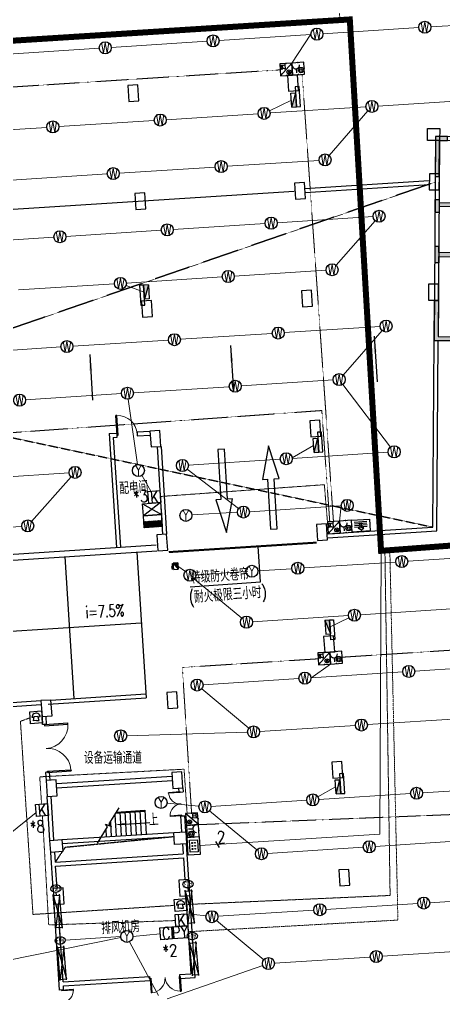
# Model space of a CAD drawing. Extents: x -781653 to 929899, y -292639 to -18670.
# Drawn here: x -94473 to -73288, y -197944 to -149260 of the extents above; entities that cross this region are included whole.
import ezdxf
from ezdxf.enums import TextEntityAlignment as Align

# ---------------------------------------------------------------- set-up
doc = ezdxf.new("R2010")
doc.units = 0
doc.header["$LTSCALE"] = 10
doc.header["$MEASUREMENT"] = 0
for name, pattern in [('ACAD_ISO11W100', [33.5, 12, -3, 12, -3, 0.5, -3]), ('BORDER', [1.75, 0.5, -0.25, 0.5, -0.25, 0, -0.25]), ('DASH', [0.35, 0.25, -0.1]), ('DASHDOT', [1, 0.5, -0.25, 0, -0.25]), ('DASHED', [0.75, 0.5, -0.25]), ('DIVIDE2', [0.625, 0.25, -0.125, 0, -0.125, 0, -0.125])]:
    doc.linetypes.add(name, pattern=pattern)
doc.layers.get('0').update_dxf_attribs({"linetype": 'CONTINUOUS'})
for name, color, linetype in [('A-STAIRS', 9, 'CONTINUOUS'), ('AC-DUCT', 4, 'CONTINUOUS'), ('COLU', 1, 'CONTINUOUS'), ('DIM_ELEV', 3, 'CONTINUOUS'), ('DIM_SYMB', 3, 'CONTINUOUS'), ('HT-TEXT', 7, 'CONTINUOUS'), ('JPS-X', 1, 'BORDER'), ('JPS-XHS', 7, 'CONTINUOUS'), ('K-防火阀', 7, 'CONTINUOUS'), ('RD-equip', 3, 'CONTINUOUS'), ('RD-text', 4, 'CONTINUOUS'), ('solid', 252, 'CONTINUOUS'), ('STAIR', 9, 'CONTINUOUS'), ('TEXT', 7, 'CONTINUOUS'), ('wall', 8, 'CONTINUOUS'), ('wall-jg', 7, 'CONTINUOUS'), ('WINDOW', 4, 'CONTINUOUS'), ('消防加墙', 2, 'CONTINUOUS'), ('索引', 24, 'CONTINUOUS'), ('结构墙', 7, 'CONTINUOUS'), ('行车方向', 4, 'CONTINUOUS'), ('行车线', 207, 'CONTINUOUS')]:
    doc.layers.add(name, color=color, linetype=linetype)
doc.layers.add('RD-line', color=2, linetype='CONTINUOUS', lineweight=0)
doc.styles.add('FS1', font='txt4', dxfattribs={"width": 0.8, "bigfont": 'fstxt'})
doc.styles.add('FS2', font='tjromans.shx', dxfattribs={"width": 0.8, "bigfont": 'tjhztxt.shx'})
doc.styles.add('K-KHZ', font='', dxfattribs={"width": 0.8})
doc.styles.get("Standard").update_dxf_attribs({"font": 'GBENOR', "bigfont": 'GBCBIG'})
doc.styles.get('K-KHZ').set_extended_font_data('SimSun')

# ---------------------------------------------------------------- blocks, each defined once
blk = doc.blocks.new('A$C24C54C7C')
at = {"layer": 'DIM_SYMB', "linetype": 'ByBlock'}
blk.add_lwpolyline([(1681, 0), (903, 550), (766, 454), (902, 743), (765, 647), (0, 1188)], dxfattribs=at)
at = {"layer": 'STAIR', "linetype": 'ByBlock'}
for p, q in [((196, 2455), (1396, 2455)), ((196, 1049), (196, 2455)), ((246, 1014), (246, 2455)), ((196, 2205), (1396, 2205)), ((196, 1955), (1396, 1955)), ((196, 1705), (1396, 1705)), ((196, 1455), (1396, 1455)), ((196, 1205), (1396, 1205)), ((330, 955), (1396, 955)), ((683, 705), (1396, 705)), ((1037, 455), (1396, 455))]:
    blk.add_line(p, q, dxfattribs=at)
blk.add_lwpolyline([(821, 1155), (821, 2665)], dxfattribs=at)
blk.add_lwpolyline([(821, 895, 0, 100, 0), (821, 1415, 200, 200, 0)], format="xyseb", dxfattribs=at)
blk = doc.blocks.new('$DorLib2D$00000002')
for p, q in [((-0.5, 0), (-0.5, 0.4875)), ((-0.475, 0.4875), (-0.5, 0.4875)), ((-0.475, 0), (-0.475, 0.4875)), ((0.475, 0), (0.475, 0.4875)), ((0.475, 0.4875), (0.5, 0.4875)), ((0.5, 0), (0.5, 0.4875)), ((-0.5, 0), (-0.475, 0)), ((0.5, 0), (0.475, 0))]:
    blk.add_line(p, q)
at = {"lineweight": 13}
for centre, start, end in [((-0.4875, 0), 0, 88.53072), ((0.4875, 0), 91.46928, 180)]:
    blk.add_arc(centre, 0.4875, start, end, dxfattribs=at)
blk = doc.blocks.new('$DorLib2D$00000001')
for p, q in [((0.45, 0.975), (0.5, 0.975)), ((0.45, 0), (0.45, 0.975)), ((0.5, 0), (0.5, 0.975)), ((0.5, 0), (0.45, 0))]:
    blk.add_line(p, q)
at = {"lineweight": 13}
blk.add_arc((0.475, 0), 0.975, 91.4693, 180, dxfattribs=at)
blk = doc.blocks.new('A$C0A254713')
at = {"layer": 'solid'}
h = blk.add_hatch(color=256, dxfattribs=at)
h.paths.add_polyline_path([(-31725, 19426), (-31825, 19426), (-31825, 19326), (-31725, 19326)])
h.paths.add_polyline_path([(-31325, 19426), (-31725, 19426), (-31725, 19326), (-31325, 19326)])
h.paths.add_polyline_path([(-31325, 19326), (-31725, 19326), (-31725, 18926), (-31625, 18926), (-31625, 19226), (-31325, 19226)])
h.paths.add_polyline_path([(-31725, 19326), (-31825, 19326), (-31825, 18926), (-31725, 18926)])
h = blk.add_hatch(color=256, dxfattribs=at)
h.paths.add_polyline_path([(-29025, 19426), (-28925, 19426), (-28925, 19326), (-29025, 19326)])
h.paths.add_polyline_path([(-29425, 19426), (-29025, 19426), (-29025, 19326), (-29425, 19326)])
h.paths.add_polyline_path([(-29425, 19326), (-29025, 19326), (-29025, 18926), (-29125, 18926), (-29125, 19226), (-29425, 19226)])
h.paths.add_polyline_path([(-29025, 19326), (-28925, 19326), (-28925, 18926), (-29025, 18926)])
h = blk.add_hatch(color=256, dxfattribs=at)
h.paths.add_polyline_path([(-9525, 19426), (-9625, 19426), (-9625, 19326), (-9525, 19326)])
h.paths.add_polyline_path([(-9125, 19426), (-9525, 19426), (-9525, 19326), (-9125, 19326)])
h.paths.add_polyline_path([(-9125, 19326), (-9525, 19326), (-9525, 18926), (-9425, 18926), (-9425, 19226), (-9125, 19226)])
h.paths.add_polyline_path([(-9525, 19326), (-9625, 19326), (-9625, 18926), (-9525, 18926)])
h = blk.add_hatch(color=256, dxfattribs=at)
h.paths.add_polyline_path([(-6825, 19426), (-6725, 19426), (-6725, 19326), (-6825, 19326)])
h.paths.add_polyline_path([(-7225, 19426), (-6825, 19426), (-6825, 19326), (-7225, 19326)])
h.paths.add_polyline_path([(-7225, 19326), (-6825, 19326), (-6825, 18926), (-6925, 18926), (-6925, 19226), (-7225, 19226)])
h.paths.add_polyline_path([(-6825, 19326), (-6725, 19326), (-6725, 18926), (-6825, 18926)])
for points in [[(-31625, 15426), (-31625, 17126), (-31625, 17326), (-31825, 17326), (-31825, 15626), (-32325, 15626), (-32325, 15426)], [(-28925, 15626), (-28925, 17326), (-29125, 17326), (-29125, 17126), (-29125, 15426), (-28425, 15426), (-28425, 15626)], [(-9625, 15626), (-9625, 17326), (-9425, 17326), (-9425, 17126), (-9425, 15426), (-10125, 15426), (-10125, 15626)], [(-6925, 15426), (-6925, 17126), (-6925, 17326), (-6725, 17326), (-6725, 15626), (-6225, 15626), (-6225, 15426)], [(-37375, 15626), (-37375, 13526), (-38025, 13526), (-38025, 13326), (-37175, 13326), (-37175, 15426), (-36450, 15426), (-36450, 15626)], [(-24300, 15626), (-24300, 15426), (-23575, 15426), (-23575, 13326), (-22725, 13326), (-22725, 13526), (-23375, 13526), (-23375, 15626)], [(-14250, 15626), (-14250, 15426), (-14975, 15426), (-14975, 13326), (-15825, 13326), (-15825, 13526), (-15175, 13526), (-15175, 15626)], [(-1175, 15626), (-1175, 13526), (-525, 13526), (-525, 13326), (-1375, 13326), (-1375, 15426), (-2100, 15426), (-2100, 15626)], [(-41575, 13526), (-41575, 11526), (-41375, 11526), (-41375, 13326), (-40975, 13326), (-40975, 13526)], [(-19775, 13526), (-19775, 13326), (-19375, 13326), (-19375, 11526), (-19175, 11526), (-19175, 13326), (-18775, 13326), (-18775, 13526)], [(3025, 13526), (3025, 11526), (2825, 11526), (2825, 13326), (2425, 13326), (2425, 13526)], [(-31625, 12226), (-31625, 11651), (-31425, 11651), (-31425, 12426), (-31625, 12426), (-31625, 12826), (-31825, 12826), (-31825, 12426), (-34225, 12426), (-34225, 12226), (-33925, 12226), (-33925, 9876), (-31425, 9876), (-31425, 10651), (-31625, 10651), (-31625, 10076), (-33725, 10076), (-33725, 12226)], [(-27025, 12226), (-27025, 10076), (-29125, 10076), (-29125, 10651), (-29325, 10651), (-29325, 9876), (-26825, 9876), (-26825, 12226), (-26525, 12226), (-26525, 12426), (-28925, 12426), (-28925, 12826), (-29125, 12826), (-29125, 12426), (-29325, 12426), (-29325, 11651), (-29125, 11651), (-29125, 12226)], [(-9425, 12426), (-9425, 12826), (-9625, 12826), (-9625, 12426), (-12025, 12426), (-12025, 12226), (-11725, 12226), (-11725, 9876), (-9225, 9876), (-9225, 10651), (-9425, 10651), (-9425, 10076), (-11525, 10076), (-11525, 12226), (-9425, 12226), (-9425, 11651), (-9225, 11651), (-9225, 12426)], [(-6725, 12426), (-6725, 12826), (-6925, 12826), (-6925, 12426), (-7125, 12426), (-7125, 11651), (-6925, 11651), (-6925, 12226), (-4825, 12226), (-4825, 10076), (-6925, 10076), (-6925, 10651), (-7125, 10651), (-7125, 9876), (-4625, 9876), (-4625, 12226), (-4325, 12226), (-4325, 12426)], [(-37175, 10026), (-37175, 11676), (-37375, 11676), (-37375, 10226), (-37475, 10226), (-37475, 10026)], [(-23275, 10026), (-23275, 10226), (-23375, 10226), (-23375, 11676), (-23575, 11676), (-23575, 10026)], [(-15275, 10026), (-15275, 10226), (-15175, 10226), (-15175, 11676), (-14975, 11676), (-14975, 10026)], [(-1375, 10026), (-1375, 11676), (-1175, 11676), (-1175, 10226), (-1075, 10226), (-1075, 10026)], [(-39925, 10026), (-39925, 10226), (-41375, 10226), (-41375, 10376), (-41575, 10376), (-41575, 9726), (-41375, 9726), (-41375, 10026)], [(1375, 10026), (1375, 10226), (2825, 10226), (2825, 10376), (3025, 10376), (3025, 9726), (2825, 9726), (2825, 10026)], [(-37775, 8826), (-37975, 8826), (-37975, 7176), (-37775, 7176)], [(-34475, 8826), (-35075, 8826), (-35075, 8626), (-34675, 8626), (-34675, 7176), (-34475, 7176)], [(-25675, 8626), (-25675, 8826), (-26275, 8826), (-26275, 7176), (-26075, 7176), (-26075, 8626)], [(-22975, 7176), (-22775, 7176), (-22775, 8826), (-22975, 8826)], [(-15575, 7176), (-15775, 7176), (-15775, 8826), (-15575, 8826)], [(-12875, 8626), (-12875, 8826), (-12275, 8826), (-12275, 7176), (-12475, 7176), (-12475, 8626)], [(-4075, 8826), (-3475, 8826), (-3475, 8626), (-3875, 8626), (-3875, 7176), (-4075, 7176)], [(-775, 8826), (-575, 8826), (-575, 7176), (-775, 7176)], [(-19175, 7726), (-19175, 8726), (-19375, 8726), (-19375, 7726), (-19675, 7726), (-19675, 7526), (-19375, 7526), (-19375, 6726), (-19175, 6726), (-19175, 7526), (-18875, 7526), (-18875, 7726)], [(-39925, 7526), (-39925, 7726), (-41375, 7726), (-41375, 8026), (-41575, 8026), (-41575, 7226), (-41375, 7226), (-41375, 7526)], [(-32575, 7676), (-32575, 7976), (-32775, 7976), (-32775, 7476), (-30475, 7476), (-30475, 7176), (-30275, 7176), (-30275, 7476), (-27975, 7476), (-27975, 7976), (-28175, 7976), (-28175, 7676)], [(-5975, 7676), (-5975, 7976), (-5775, 7976), (-5775, 7476), (-8075, 7476), (-8075, 7176), (-8275, 7176), (-8275, 7476), (-10575, 7476), (-10575, 7976), (-10375, 7976), (-10375, 7676)], [(1375, 7526), (1375, 7726), (2825, 7726), (2825, 8026), (3025, 8026), (3025, 7226), (2825, 7226), (2825, 7526)], [(-40575, 3326), (-40575, 3526), (-41375, 3526), (-41375, 5326), (-41575, 5326), (-41575, 3326)], [(-38775, 3526), (-38775, 3326), (-37775, 3326), (-37775, 3926), (-37475, 3926), (-37475, 4126), (-37775, 4126), (-37775, 4976), (-37975, 4976), (-37975, 3526)], [(-22975, 4126), (-23275, 4126), (-23275, 3926), (-22975, 3926), (-22975, 3326), (-21975, 3326), (-21975, 3526), (-22775, 3526), (-22775, 4976), (-22975, 4976)], [(-19175, 3326), (-18375, 3326), (-18375, 3526), (-19175, 3526), (-19175, 5326), (-19375, 5326), (-19375, 3526), (-20175, 3526), (-20175, 3326)], [(-15575, 4126), (-15275, 4126), (-15275, 3926), (-15575, 3926), (-15575, 3326), (-16575, 3326), (-16575, 3526), (-15775, 3526), (-15775, 4976), (-15575, 4976)], [(225, 3526), (225, 3326), (-775, 3326), (-775, 3926), (-1075, 3926), (-1075, 4126), (-775, 4126), (-775, 4976), (-575, 4976), (-575, 3526)], [(2025, 3326), (2025, 3526), (2825, 3526), (2825, 5326), (3025, 5326), (3025, 3326)], [(-34675, 3926), (-34675, 2726), (-33875, 2726), (-33875, 2926), (-34475, 2926), (-34475, 4376), (-34675, 4376), (-34675, 4126), (-34975, 4126), (-34975, 3926)], [(-30475, 2926), (-30775, 2926), (-30775, 2726), (-29975, 2726), (-29975, 2926), (-30275, 2926), (-30275, 4376), (-30475, 4376)], [(-26075, 3926), (-25775, 3926), (-25775, 4126), (-26075, 4126), (-26075, 4376), (-26275, 4376), (-26275, 2926), (-26875, 2926), (-26875, 2726), (-26075, 2726)], [(-12475, 3926), (-12775, 3926), (-12775, 4126), (-12475, 4126), (-12475, 4376), (-12275, 4376), (-12275, 2926), (-11675, 2926), (-11675, 2726), (-12475, 2726)], [(-8075, 2926), (-7775, 2926), (-7775, 2726), (-8575, 2726), (-8575, 2926), (-8275, 2926), (-8275, 4376), (-8075, 4376)], [(-3875, 3926), (-3875, 2726), (-4675, 2726), (-4675, 2926), (-4075, 2926), (-4075, 4376), (-3875, 4376), (-3875, 4126), (-3575, 4126), (-3575, 3926)]]:
    blk.add_hatch(color=256, dxfattribs=at).paths.add_polyline_path(points)
at = {"layer": 'wall-jg'}
for p, q in [((-31425, 11651), (-31625, 11651)), ((-7125, 11651), (-6925, 11651))]:
    blk.add_line(p, q, dxfattribs=at)
for points in [[(-31825, 18926), (-31625, 18926), (-31625, 19226), (-31325, 19226), (-31325, 19426), (-31825, 19426), (-31825, 18926)], [(-28925, 18926), (-29125, 18926), (-29125, 19226), (-29425, 19226), (-29425, 19426), (-28925, 19426), (-28925, 18926)], [(-9625, 18926), (-9425, 18926), (-9425, 19226), (-9125, 19226), (-9125, 19426), (-9625, 19426), (-9625, 18926)], [(-6725, 18926), (-6925, 18926), (-6925, 19226), (-7225, 19226), (-7225, 19426), (-6725, 19426), (-6725, 18926)], [(-32325, 15626), (-32325, 15426), (-31625, 15426), (-31625, 17126), (-31625, 17126), (-31625, 17326), (-31825, 17326), (-31825, 15626), (-32325, 15626)], [(-28425, 15626), (-28425, 15426), (-29125, 15426), (-29125, 17126), (-29125, 17126), (-29125, 17326), (-28925, 17326), (-28925, 15626), (-28425, 15626)], [(-10125, 15626), (-10125, 15426), (-9425, 15426), (-9425, 17126), (-9425, 17126), (-9425, 17326), (-9625, 17326), (-9625, 15626), (-10125, 15626)], [(-6225, 15626), (-6225, 15426), (-6925, 15426), (-6925, 17126), (-6925, 17126), (-6925, 17326), (-6725, 17326), (-6725, 15626), (-6225, 15626)], [(-38025, 13526), (-38025, 13326), (-37175, 13326), (-37175, 15426), (-36450, 15426), (-36450, 15626), (-37375, 15626), (-37375, 13526), (-38025, 13526)], [(-22725, 13526), (-22725, 13326), (-23575, 13326), (-23575, 15426), (-24300, 15426), (-24300, 15626), (-23375, 15626), (-23375, 13526), (-22725, 13526)], [(-15825, 13526), (-15825, 13326), (-14975, 13326), (-14975, 15426), (-14250, 15426), (-14250, 15626), (-15175, 15626), (-15175, 13526), (-15825, 13526)], [(-525, 13526), (-525, 13326), (-1375, 13326), (-1375, 15426), (-2100, 15426), (-2100, 15626), (-1175, 15626), (-1175, 13526), (-525, 13526)], [(-31425, 11651), (-31425, 12426), (-31625, 12426), (-31625, 12826), (-31825, 12826), (-31825, 12426), (-34225, 12426), (-34225, 12226), (-33925, 12226), (-33925, 9876), (-31425, 9876), (-31425, 10651), (-31625, 10651), (-31625, 10076), (-33725, 10076), (-33725, 12226), (-31625, 12226), (-31625, 11651)], [(-29125, 11651), (-29325, 11651), (-29325, 12426), (-29125, 12426), (-29125, 12826), (-28925, 12826), (-28925, 12426), (-26525, 12426), (-26525, 12226), (-26825, 12226), (-26825, 9876), (-29325, 9876), (-29325, 10651), (-29125, 10651), (-29125, 10076), (-27025, 10076), (-27025, 12226), (-29125, 12226), (-29125, 11651)], [(-9425, 11651), (-9225, 11651), (-9225, 12426), (-9425, 12426), (-9425, 12826), (-9625, 12826), (-9625, 12426), (-12025, 12426), (-12025, 12226), (-11725, 12226), (-11725, 9876), (-9225, 9876), (-9225, 10651), (-9425, 10651), (-9425, 10076), (-11525, 10076), (-11525, 12226), (-9425, 12226), (-9425, 11651)], [(-7125, 11651), (-7125, 12426), (-6925, 12426), (-6925, 12826), (-6725, 12826), (-6725, 12426), (-4325, 12426), (-4325, 12226), (-4625, 12226), (-4625, 9876), (-7125, 9876), (-7125, 10651), (-6925, 10651), (-6925, 10076), (-4825, 10076), (-4825, 12226), (-6925, 12226), (-6925, 11651)], [(-37475, 10226), (-37475, 10026), (-37175, 10026), (-37175, 11676), (-37375, 11676), (-37375, 10226), (-37475, 10226)], [(-23275, 10226), (-23275, 10026), (-23575, 10026), (-23575, 11676), (-23375, 11676), (-23375, 10226), (-23275, 10226)], [(-15275, 10226), (-15275, 10026), (-14975, 10026), (-14975, 11676), (-15175, 11676), (-15175, 10226), (-15275, 10226)], [(-1075, 10226), (-1075, 10026), (-1375, 10026), (-1375, 11676), (-1175, 11676), (-1175, 10226), (-1075, 10226)], [(-37975, 7176), (-37775, 7176), (-37775, 8826), (-37975, 8826), (-37975, 7176)], [(-22775, 7176), (-22975, 7176), (-22975, 8826), (-22775, 8826), (-22775, 7176)], [(-15775, 7176), (-15575, 7176), (-15575, 8826), (-15775, 8826), (-15775, 7176)], [(-575, 7176), (-775, 7176), (-775, 8826), (-575, 8826), (-575, 7176)], [(-39925, 7726), (-41375, 7726), (-41375, 8026), (-41575, 8026), (-41575, 7226), (-41375, 7226), (-41375, 7526), (-39925, 7526), (-39925, 7726)], [(-27975, 7976), (-27975, 7476), (-30275, 7476), (-30275, 7176), (-30475, 7176), (-30475, 7476), (-32775, 7476), (-32775, 7976), (-32575, 7976), (-32575, 7676), (-28175, 7676), (-28175, 7976), (-27975, 7976)], [(-10575, 7976), (-10575, 7476), (-8275, 7476), (-8275, 7176), (-8075, 7176), (-8075, 7476), (-5775, 7476), (-5775, 7976), (-5975, 7976), (-5975, 7676), (-10375, 7676), (-10375, 7976), (-10575, 7976)], [(1375, 7726), (2825, 7726), (2825, 8026), (3025, 8026), (3025, 7226), (2825, 7226), (2825, 7526), (1375, 7526), (1375, 7726)], [(-37775, 4126), (-37775, 4976), (-37975, 4976), (-37975, 3526), (-38775, 3526), (-38775, 3326), (-37775, 3326), (-37775, 3926), (-37475, 3926), (-37475, 4126), (-37775, 4126)], [(-22975, 4126), (-22975, 4976), (-22775, 4976), (-22775, 3526), (-21975, 3526), (-21975, 3326), (-22975, 3326), (-22975, 3926), (-23275, 3926), (-23275, 4126), (-22975, 4126)], [(-20175, 3326), (-18375, 3326), (-18375, 3526), (-19175, 3526), (-19175, 5326), (-19375, 5326), (-19375, 3526), (-20175, 3526), (-20175, 3326), (-20175, 3326)], [(-15575, 4126), (-15575, 4976), (-15775, 4976), (-15775, 3526), (-16575, 3526), (-16575, 3326), (-15575, 3326), (-15575, 3926), (-15275, 3926), (-15275, 4126), (-15575, 4126)], [(-775, 4126), (-775, 4976), (-575, 4976), (-575, 3526), (225, 3526), (225, 3326), (-775, 3326), (-775, 3926), (-1075, 3926), (-1075, 4126), (-775, 4126)], [(-34675, 4126), (-34675, 4376), (-34475, 4376), (-34475, 2926), (-33875, 2926), (-33875, 2726), (-34675, 2726), (-34675, 3926), (-34975, 3926), (-34975, 4126), (-34675, 4126)], [(-30775, 2926), (-30475, 2926), (-30475, 4376), (-30275, 4376), (-30275, 2926), (-29975, 2926), (-29975, 2726), (-30775, 2726), (-30775, 2926)], [(-26075, 4126), (-26075, 4376), (-26275, 4376), (-26275, 2926), (-26875, 2926), (-26875, 2726), (-26075, 2726), (-26075, 3926), (-25775, 3926), (-25775, 4126), (-26075, 4126)], [(-12475, 4126), (-12475, 4376), (-12275, 4376), (-12275, 2926), (-11675, 2926), (-11675, 2726), (-12475, 2726), (-12475, 3926), (-12775, 3926), (-12775, 4126), (-12475, 4126)], [(-7775, 2926), (-8075, 2926), (-8075, 4376), (-8275, 4376), (-8275, 2926), (-8575, 2926), (-8575, 2726), (-7775, 2726), (-7775, 2926)], [(-3875, 4126), (-3875, 4376), (-4075, 4376), (-4075, 2926), (-4675, 2926), (-4675, 2726), (-3875, 2726), (-3875, 3926), (-3575, 3926), (-3575, 4126), (-3875, 4126)]]:
    blk.add_lwpolyline(points, dxfattribs=at)
for points in [[(-40975, 13526), (-41575, 13526), (-41575, 11526), (-41375, 11526), (-41375, 13326), (-40975, 13326)], [(-18775, 13526), (-18775, 13326), (-19175, 13326), (-19175, 11526), (-19375, 11526), (-19375, 13326), (-19775, 13326), (-19775, 13526)], [(2425, 13526), (3025, 13526), (3025, 11526), (2825, 11526), (2825, 13326), (2425, 13326)], [(-39925, 10226), (-39925, 10026), (-41375, 10026), (-41375, 9726), (-41575, 9726), (-41575, 10376), (-41375, 10376), (-41375, 10226)], [(1375, 10226), (1375, 10026), (2825, 10026), (2825, 9726), (3025, 9726), (3025, 10376), (2825, 10376), (2825, 10226)], [(-35075, 8826), (-35075, 8626), (-34675, 8626), (-34675, 7176), (-34475, 7176), (-34475, 8826)], [(-25675, 8826), (-25675, 8626), (-26075, 8626), (-26075, 7176), (-26275, 7176), (-26275, 8826)], [(-12875, 8826), (-12875, 8626), (-12475, 8626), (-12475, 7176), (-12275, 7176), (-12275, 8826)], [(-3475, 8826), (-3475, 8626), (-3875, 8626), (-3875, 7176), (-4075, 7176), (-4075, 8826)], [(-19375, 7726), (-19375, 8726), (-19175, 8726), (-19175, 7726), (-18875, 7726), (-18875, 7526), (-19175, 7526), (-19175, 6726), (-19375, 6726), (-19375, 7526), (-19675, 7526), (-19675, 7726)], [(-41375, 3526), (-40575, 3526), (-40575, 3326), (-41575, 3326), (-41575, 5326), (-41375, 5326)], [(2825, 3526), (2025, 3526), (2025, 3326), (3025, 3326), (3025, 5326), (2825, 5326)]]:
    blk.add_lwpolyline(points, close=True, dxfattribs=at)
blk = doc.blocks.new('_ARROW')
blk.add_solid([(0, 0), (-1, 0.1), (-1, -0.1)])
blk = doc.blocks.new('A$C1C157CE4')
at = {"layer": '行车线', "linetype": 'DASH', "ltscale": 3000}
for points in [[(4167, 2967), (1667, 2967), (1667, 3217), (0, 2800), (1667, 2383), (1667, 2633), (4167, 2633)], [(2531, 833), (2531, 583), (31, 583), (31, 250), (2531, 250), (2531, 0), (4198, 417)]]:
    blk.add_lwpolyline(points, close=True, dxfattribs=at)
blk = doc.blocks.new('A$C7EC620A8')
at = {"layer": 'COLU'}
for points in [[(268264, 67083), (268763, 67115), (268712, 67913), (268213, 67881), (268264, 67083)], [(260281, 66569), (260780, 66601), (260728, 67400), (260229, 67368), (260281, 66569)], [(275213, 65225), (275813, 65221), (275809, 64621), (275209, 64626)], [(275292, 62161), (275792, 62157), (275797, 62957), (275297, 62960), (275292, 62161)], [(268611, 61694), (269110, 61726), (269059, 62524), (268560, 62492), (268611, 61694)], [(260627, 61180), (261126, 61212), (261075, 62011), (260576, 61979), (260627, 61180)], [(275253, 56647), (275753, 56643), (275759, 57443), (275259, 57447), (275253, 56647)], [(268958, 56305), (269457, 56337), (269405, 57136), (268906, 57103), (268958, 56305)], [(260974, 55791), (261473, 55824), (261422, 56622), (260923, 56590), (260974, 55791)], [(269375, 49819), (269874, 49851), (269823, 50649), (269324, 50617), (269375, 49819)], [(261392, 49305), (261890, 49337), (261839, 50135), (261340, 50103), (261392, 49305)], [(269709, 44629), (270208, 44661), (270156, 45460), (269658, 45428), (269709, 44629)], [(261725, 44116), (262224, 44148), (262173, 44946), (261674, 44914), (261725, 44116)], [(270068, 39041), (270567, 39073), (270516, 39871), (270017, 39839), (270068, 39041)], [(262233, 36232), (262732, 36264), (262680, 37062), (262181, 37030), (262233, 36232)], [(255946, 35827), (256445, 35860), (256393, 36658), (255894, 36626), (255946, 35827)], [(270473, 32754), (270972, 32786), (270921, 33584), (270422, 33552), (270473, 32754)], [(256202, 31836), (256701, 31868), (256650, 32666), (256151, 32634), (256202, 31836)], [(262489, 32240), (262988, 32272), (262937, 33071), (262438, 33039), (262489, 32240)], [(262531, 30038), (263130, 30077), (263168, 29478), (262569, 29440)], [(256344, 29640), (256942, 29679), (256981, 29080), (256382, 29041)], [(270820, 27365), (271319, 27397), (271267, 28195), (270768, 28163), (270820, 27365)], [(256549, 26447), (257048, 26479), (256997, 27277), (256498, 27245), (256549, 26447)], [(262836, 26851), (263335, 26883), (263284, 27682), (262785, 27650), (262836, 26851)]]:
    blk.add_lwpolyline(points, close=True, dxfattribs=at)
at = {"layer": '结构墙', "linetype": 'ByBlock'}
for p, q in [((254272, 43937), (261656, 44412)), ((213874, 41037), (261675, 44112))]:
    blk.add_line(p, q, dxfattribs=at)
blk = doc.blocks.new('yy')
at = {"layer": 'RD-equip'}
blk.add_circle((0, 0), 200, dxfattribs=at)
at = {"layer": 'RD-equip', "color": 4, "style": 'FS1', "width": 0.8}
blk.add_attdef('Y', text='', height=360, dxfattribs=at).set_placement((0, 0), align=Align.MIDDLE)
blk = doc.blocks.new('$equip$00001630')
for p, q in [((-0.5, 0), (-0.5, -1)), ((0.5, 0), (-0.5, 0)), ((0.5, -1), (0.5, 0)), ((-0.169, -0.5), (-0.169, -0.85)), ((-0.5, -1), (0.5, -1))]:
    blk.add_line(p, q)
for radius in [0.226, 0.113]:
    blk.add_circle((0.227, -0.64), radius)
blk.add_arc((-0.169, -0.2), 0.3, 180, 0)
for p in [(0, 0), (-0.5, -0.5), (0.5, -0.5), (0, -1)]:
    blk.add_point(p)
at = {"flags": 9}
blk.add_attdef('A', (0, 0), '', height=0.00002, dxfattribs=at)
blk.add_attdef('B', text='', height=0.4, dxfattribs=at).set_placement((0.884, -0.7), align=Align.MIDDLE_CENTER)
blk = doc.blocks.new('$equip$00001636')
for p, q in [((0.5, 0), (-0.5, 0)), ((0.5, 0), (-0.5, -1)), ((-0.5, 0), (-0.5, -1)), ((0.5, -1), (0.5, 0)), ((-0.417, -0.135, 0), (-0.417, -0.435, 0)), ((-0.269, -0.135, 0), (-0.417, -0.135, 0)), ((-0.417, -0.435, 0), (-0.269, -0.435, 0)), ((-0.269, -0.185, 0), (-0.069, -0.085, 0)), ((-0.269, -0.435, 0), (-0.269, -0.135, 0)), ((-0.069, -0.485, 0), (-0.269, -0.385, 0)), ((-0.069, -0.085, 0), (-0.069, -0.485, 0)), ((0.105, -0.602), (0.344, -0.841)), ((0.105, -0.841), (0.344, -0.602)), ((-0.5, -1), (0.5, -1))]:
    blk.add_line(p, q)
blk.add_circle((0.225, -0.722), 0.169)
for p in [(0, 0), (-0.5, -0.5), (0.5, -0.5), (0, -1)]:
    blk.add_point(p)
at = {"flags": 9}
blk.add_attdef('A', (0, 0), '', height=0.00002, dxfattribs=at)
blk.add_attdef('B', text='', height=0.4, dxfattribs=at).set_placement((0.884, -0.7), align=Align.MIDDLE_CENTER)
blk = doc.blocks.new('sdfgsdgsdgdsg')
at = {"layer": 'RD-equip', "xscale": 600, "yscale": 600, "zscale": 600, "rotation": 359.9999999999889}
for name, p in [('$equip$00001636', (-300, 600)), ('$equip$00001630', (300, 600))]:
    blk.add_blockref(name, p, dxfattribs=at)
blk = doc.blocks.new('DXHS')
at = {"layer": 'JPS-XHS'}
blk.add_hatch(color=256, dxfattribs=at).paths.add_polyline_path([(-350, 240), (-350, 0), (350, 0)])
at = {"layer": 'JPS-XHS', "linetype": 'Continuous'}
for p, q in [((-350, 240), (-350, 0)), ((-350, 240), (350, 240)), ((-350, 0), (350, 0)), ((350, 240), (350, 0))]:
    blk.add_line(p, q, dxfattribs=at)
at = {"layer": 'JPS-XHS'}
blk.add_line((-350, 240), (350, 0), dxfattribs=at)
blk = doc.blocks.new('SB')
at = {"linetype": 'Continuous'}
blk.add_hatch(color=256, dxfattribs=at).paths.add_polyline_path([(0, 110), (0, -110), (330, -110)])
for p, q in [((0, 110), (330, -110)), ((330, 110), (0, 110)), ((0, -110), (0, 110)), ((17, 166), (313, 166)), ((313, 166), (172, 193)), ((330, 110), (330, -110)), ((0, -110), (330, -110))]:
    blk.add_line(p, q, dxfattribs=at)
blk = doc.blocks.new('FHJL')
at = {"layer": 'RD-equip', "color": 4}
for p, q in [((-212, 331), (210, 331)), ((-212, 274), (210, 274)), ((-212, 221), (210, 221)), ((-212, 168), (210, 168)), ((-97, 120), (-31, 120)), ((0, 43), (-97, 120)), ((-31, 120), (-31, 293)), ((0, 43), (97, 120)), ((31, 120), (31, 293)), ((97, 120), (31, 120))]:
    blk.add_line(p, q, dxfattribs=at)
at = {"layer": 'RD-equip'}
blk.add_lwpolyline([(300, 400), (300, 0), (-300, 0), (-300, 400)], close=True, dxfattribs=at)
blk = doc.blocks.new('XFDH')
at = {"color": 4}
for p, q in [((-73, 0), (-139, 0)), ((-94, -111), (-67, 29)), ((-67, 29), (62, 29)), ((94, -111), (62, 29)), ((139, 0), (71, 0)), ((0, -111), (-94, -111)), ((0, -111), (94, -111))]:
    blk.add_line(p, q, dxfattribs=at)
blk.add_ellipse((0, 0), major_axis=(98.3, 98.3), ratio=1, start_param=5.497787, end_param=8.63938, dxfattribs=at)
at = {"layer": 'RD-equip'}
blk.add_lwpolyline([(-201, 200), (199, 200), (199, -200), (-201, -200)], close=True, dxfattribs=at)
blk = doc.blocks.new('FI1600K')
at = {"layer": 'K-防火阀'}
for p, q in [((0, -50), (0, 1650)), ((320, 1600), (0, 0)), ((0, 1600), (320, 0)), ((0, 1600), (320, 1600)), ((160, 1600), (160, 1750)), ((320, -50), (320, 1650)), ((0, 0), (320, 0))]:
    blk.add_line(p, q, dxfattribs=at)
at = {"layer": 'K-防火阀', "const_width": 25}
blk.add_lwpolyline([(148, 801, 1), (172, 801, 1)], format="xyb", close=True, dxfattribs=at)
at = {"layer": 'K-防火阀'}
blk.add_ellipse((160, 1940), major_axis=(255, 0), ratio=0.74203, dxfattribs=at)
at = {"layer": 'K-防火阀', "style": 'K-KHZ', "width": 0.65, "flags": 4}
blk.add_attdef('F', text='', height=250, dxfattribs=at).set_placement((160, 1820), align=Align.CENTER)
blk = doc.blocks.new('dafsdgdgdfgh')
at = {"layer": 'RD-equip'}
blk.add_lwpolyline([(300, 400), (300, 0), (-300, 0), (-300, 400)], close=True, dxfattribs=at)
at = {"layer": 'RD-text'}
for points in [[(200, 333), (200, 67), (-200, 67), (-200, 333)], [(-113, 257), (-87, 257), (-87, 237), (-113, 237)], [(-113, 163), (-87, 163), (-87, 143), (-113, 143)], [(-13, 257), (13, 257), (13, 237), (-13, 237)], [(-13, 163), (13, 163), (13, 143), (-13, 143)], [(87, 257), (113, 257), (113, 237), (87, 237)], [(87, 163), (113, 163), (113, 143), (87, 143)]]:
    blk.add_lwpolyline(points, close=True, dxfattribs=at)

msp = doc.modelspace()

# ---------------------------------------------------------------- linework, layer by layer
msp.add_line((-88259.9, -174361.8), (-87362.9, -174297.6))
msp.add_lwpolyline([(-88259.9, -174361.8), (-87362.9, -174297.6), (-87341.5, -174596.9), (-88238.5, -174661), (-88259.9, -174361.8)])
at = {"layer": 'A-STAIRS', "linetype": 'DASH', "ltscale": 5}
for p, q in [((-73698.6, -157388.2), (-134939.1, -178564)), ((-136043.4, -161399.5), (-73819.2, -174631.5))]:
    msp.add_line(p, q, dxfattribs=at)
at = {"layer": 'A-STAIRS'}
msp.add_line((-112092.9, -159858.5), (-80757.7, -157842.4), dxfattribs=at)
at = {"layer": 'A-STAIRS', "linetype": 'ByBlock'}
for p, q in [((-92208.1, -176115.3), (-91752.2, -183200.6)), ((-88615.5, -175884.1), (-88146.8, -183169.1)), ((-92899.9, -183274.5), (-88159.7, -182969.5)), ((-93036.7, -183483.7), (-88146.8, -183169.1))]:
    msp.add_line(p, q, dxfattribs=at)
at = {"layer": 'A-STAIRS'}
msp.add_lwpolyline([(-88387.6, -179426.8), (-122629.7, -181629.9, 0.1989124), (-128124.4, -184331.5)], format="xyb", dxfattribs=at)
at = {"layer": 'A-STAIRS', "linetype": 'DASH'}
msp.add_lwpolyline([(-92679.2, -191377), (-92177.7, -190627.7), (-86749.3, -190093.6)], dxfattribs=at)
at = {"layer": 'DIM_ELEV', "linetype": 'ByBlock'}
for points in [[(-76756.6, -165091.2), (-76610.2, -167366.1)], [(-90965.8, -166005.4), (-90819.4, -168280.3)], [(-83924.8, -165552.4), (-83778.4, -167827.3)]]:
    msp.add_lwpolyline(points, dxfattribs=at)
at = {"layer": 'HT-TEXT'}
for p, q in [((-82429.5, -177370.5), (-82543.9, -175593.7)), ((-85937.5, -177615.8), (-82429.5, -177370.5))]:
    msp.add_line(p, q, dxfattribs=at)
at = {"layer": 'RD-equip'}
for p, q in [((-88319.5, -173466.6), (-87379.6, -174000.9)), ((-87422.4, -173402.4), (-88276.7, -174065))]:
    msp.add_line(p, q, dxfattribs=at)
at = {"layer": 'RD-equip', "color": 4}
for p, q in [((-88259.7, -174365.3), (-88256.4, -174361.5)), ((-88257.3, -174398.9), (-88222.8, -174359.1)), ((-88254.9, -174432.5), (-88189.2, -174356.7)), ((-88252.4, -174466.1), (-88155.6, -174354.3)), ((-88250, -174499.7), (-88122, -174351.9)), ((-88247.6, -174533.3), (-88088.4, -174349.5)), ((-88245.2, -174566.9), (-88054.8, -174347.1)), ((-88242.8, -174600.5), (-88021.2, -174344.7)), ((-88240.4, -174634), (-87987.6, -174342.3)), ((-88231.9, -174660.5), (-87954.1, -174339.9)), ((-88198.3, -174658.1), (-87920.5, -174337.5)), ((-88164.7, -174655.7), (-87886.9, -174335.1)), ((-88131.1, -174653.3), (-87853.3, -174332.7)), ((-88097.5, -174650.9), (-87819.7, -174330.3)), ((-88063.9, -174648.5), (-87786.1, -174327.9)), ((-88030.3, -174646.1), (-87752.5, -174325.5)), ((-87996.8, -174643.7), (-87718.9, -174323.1)), ((-87963.2, -174641.3), (-87685.3, -174320.7)), ((-87929.6, -174638.9), (-87651.7, -174318.3)), ((-87896, -174636.5), (-87618.2, -174315.9)), ((-87862.4, -174634.1), (-87584.6, -174313.5)), ((-87828.8, -174631.7), (-87551, -174311.1)), ((-87795.2, -174629.3), (-87517.4, -174308.7)), ((-87761.6, -174626.9), (-87483.8, -174306.3)), ((-87728, -174624.5), (-87450.2, -174303.9)), ((-87694.4, -174622.1), (-87416.6, -174301.5)), ((-87660.9, -174619.7), (-87383, -174299.1)), ((-87627.3, -174617.3), (-87361.9, -174311.1)), ((-87593.7, -174614.9), (-87359.5, -174344.7)), ((-87560.1, -174612.5), (-87357.1, -174378.2)), ((-87526.5, -174610.1), (-87354.7, -174411.8)), ((-87492.9, -174607.7), (-87352.3, -174445.4)), ((-87459.3, -174605.3), (-87349.9, -174479)), ((-87425.7, -174602.9), (-87347.5, -174512.6)), ((-87392.1, -174600.5), (-87345.1, -174546.2)), ((-87358.5, -174598.1), (-87342.7, -174579.8)), ((-84687.1, -190339), (-84491.8, -190642.9))]:
    msp.add_line(p, q, dxfattribs=at)
at = {"layer": 'RD-equip'}
for points in [[(-88059.4, -172846.8), (-87460.9, -172803.7), (-87417.7, -173402.1), (-88016.2, -173445.3)], [(-88319.5, -173466.6), (-87422.4, -173402.4), (-87379.6, -174000.9), (-88276.7, -174065)], [(-88281.3, -174062.5), (-87384.3, -173998.4), (-87341.5, -174596.9), (-88238.5, -174661)], [(-93666.6, -188489.7), (-93068.1, -188446.5), (-93024.9, -189044.9), (-93623.4, -189088.1)], [(-86703.2, -193998.9), (-86104.7, -193955.7), (-86061.5, -194554.1), (-86660, -194597.3)], [(-87462.6, -194655.2), (-86864.1, -194612), (-86820.9, -195210.5), (-87419.4, -195253.7)], [(-86864.1, -194612), (-86066.2, -194554.5), (-86023, -195152.9), (-86820.9, -195210.5)]]:
    msp.add_lwpolyline(points, close=True, dxfattribs=at)
at = {"layer": 'RD-line', "color": 1, "linetype": 'DIVIDE2'}
for p, q in [((-78463.8, -149290.3), (-79581.8, -132108.6)), ((-75969.7, -175784.6), (-75567.5, -194273.6)), ((-75567.5, -194273.6), (-86044.6, -194853.7))]:
    msp.add_line(p, q, dxfattribs=at)
at = {"layer": 'RD-line'}
for p, q in [((-73923.4, -149629.5), (-69133.3, -149321.3)), ((-79312.2, -149976.2), (-74522.1, -149668)), ((-89890.3, -150656.8), (-85100.2, -150348.6)), ((-84501.5, -150310.1), (-79911, -150014.7)), ((-80872.5, -151436.6), (-79911.6, -149995.5)), ((-95279.2, -151003.5), (-90489.1, -150695.3)), ((-80890.2, -153291.5), (-81982.8, -153822.4)), ((-71774.3, -153279.3), (-76564.4, -153587.5)), ((-77163.1, -153626), (-81953.2, -153934.2)), ((-79009.4, -156056.8), (-77061.4, -153832.5)), ((-87741.2, -154306.6), (-92507.6, -154613.3)), ((-82552, -153972.7), (-87142.5, -154268.1)), ((-93106.4, -154651.8), (-97696.9, -154947.2)), ((-89485.8, -156943.8), (-84695.7, -156635.6)), ((-84097, -156597.1), (-79506.5, -156301.7)), ((-94874.7, -157290.5), (-90084.6, -156982.3)), ((-76810, -159114.7), (-81600.1, -159422.9)), ((-82198.8, -159461.4), (-86789.3, -159756.8)), ((-78656.3, -161545.4), (-76708.2, -159321.1)), ((-92753.2, -160140.5), (-97343.7, -160435.8)), ((-87388.1, -159795.3), (-92154.5, -160101.9)), ((-83743.8, -162085.7), (-79153.3, -161790.4)), ((-94521.6, -162779.2), (-89731.5, -162471)), ((-89150.3, -162554.7), (-88249.5, -162883.8)), ((-89132.7, -162432.4), (-84342.6, -162124.2)), ((-81845.7, -164950.1), (-86436.2, -165245.4)), ((-76456.8, -164603.3), (-81246.9, -164911.5)), ((-78303.2, -167034.1), (-76355.1, -164809.8)), ((-87035, -165283.9), (-91801.3, -165590.6)), ((-92400.1, -165629.1), (-96990.6, -165924.5)), ((-83390.7, -167574.4), (-78800.2, -167279)), ((-88779.6, -167921.1), (-83989.5, -167612.9)), ((-78319.2, -167498.5), (-75934.6, -170632.3)), ((-94168.4, -168267.8), (-89378.3, -167959.6)), ((-88576.1, -171504.1), (-89037, -168237.4)), ((-80844.5, -171177.4), (-79779.4, -170555.8)), ((-81441.2, -171237.1), (-86031.7, -171532.4)), ((-76052.3, -170890.3), (-80842.4, -171198.5)), ((-86092.8, -171733.9), (-83523.9, -173698.4)), ((-81327, -171458.9), (-81323.3, -171456.7)), ((-91995.6, -171916.1), (-96586.1, -172211.5)), ((-93864.6, -174349.3), (-91894.9, -172121.6)), ((-88356.9, -172043.2), (-87903.8, -172835.6)), ((-82986.2, -173861.4), (-78395.7, -173566)), ((-78487.1, -174330.6), (-78395.7, -173566)), ((-83585.6, -173880.6), (-85860.7, -174025.9)), ((-99152.8, -174901.5), (-94362.7, -174593.3)), ((-76462.9, -189981.8), (-76408, -175817.4)), ((-75076.7, -176338.9), (-70310.3, -176032.3)), ((-86186.9, -176849.4), (-86558.9, -176577.6)), ((-82560.5, -176820.4), (-80864.7, -176711.3)), ((-80266, -176672.8), (-75675.5, -176377.5)), ((-85654.8, -177019.5), (-83159.2, -176859)), ((-85723.4, -177230.4), (-83362.8, -179190.5)), ((-78042.6, -179054.7), (-82832.7, -179362.9)), ((-72653.7, -178708), (-77443.8, -179016.1)), ((-78955.6, -179621.6), (-78013.3, -179166)), ((-79912.2, -182180.7), (-78934.7, -181474.1)), ((-74723.6, -181827.6), (-69957.2, -181520.9)), ((-79912.8, -182161.5), (-75322.3, -181866.1)), ((-85301.7, -182508.2), (-80511.6, -182200)), ((-85370.3, -182719.1), (-83009.7, -184679.1)), ((-72300.6, -184196.6), (-77090.7, -184504.8)), ((-83078.8, -184879.6), (-89117.9, -185057.8)), ((-77689.4, -184543.3), (-82479.5, -184851.5)), ((-79559.8, -188119.9), (-78681.5, -187620.5)), ((-74331.9, -187915), (-69565.5, -187608.3)), ((-84910, -188595.6), (-80119.9, -188287.4)), ((-79521.2, -188248.9), (-74930.7, -187953.5)), ((-85507.9, -188584.8), (-87101, -188424.6)), ((-84978.6, -188806.5), (-82618, -190766.5)), ((-95564.9, -190447.3), (-93637.5, -188892.5)), ((-85467.9, -190552.2), (-76462.9, -189981.8)), ((-71908.9, -190284), (-76699, -190592.2)), ((-77297.8, -190630.7), (-82087.8, -190938.9)), ((-73978.8, -193403.7), (-69212.4, -193097)), ((-79168, -193737.5), (-74577.5, -193442.2)), ((-85769.6, -193995.8), (-85154.2, -194068.4)), ((-84556.9, -194084.2), (-79766.8, -193776.1)), ((-92495.2, -194634.2), (-92456.4, -195103.5)), ((-85849, -194878.9), (-85895.9, -194410.2)), ((-84625.5, -194295.2), (-82264.9, -196255.2)), ((-89404.9, -195147.2), (-95168.5, -196306.9)), ((-92186.2, -195271.3), (-89410.8, -195088.1)), ((-87441, -194954.5), (-88810.8, -195088.1)), ((-87520.2, -198035.3), (-88968.3, -195352.1)), ((-76944.6, -196119.4), (-81734.7, -196427.6)), ((-71555.8, -195772.7), (-76345.9, -196080.9)), ((-87094.3, -198201.1), (-82317.5, -196545.1))]:
    msp.add_line(p, q, dxfattribs=at)
at = {"layer": 'RD-line', "color": 1, "linetype": 'ACAD_ISO11W100', "ltscale": 0.05}
for p, q in [((-104203.6, -153235), (-81450.2, -151777.6)), ((-80349.8, -152001.5), (-78786.3, -174351.5)), ((-103092.8, -170499.3), (-79368.6, -168805.8)), ((-78971.8, -174364.5), (-79368.6, -168805.8)), ((-78356.3, -181134.3), (-39636.1, -178647)), ((-79553.6, -181215.3), (-86336.3, -181645.9)), ((-85874, -188926.3), (-86336.3, -181645.9)), ((-85533.5, -189504.2), (-59485.4, -188465.7))]:
    msp.add_line(p, q, dxfattribs=at)
at = {"layer": 'RD-line', "color": 1, "linetype": 'DASHDOT'}
for p, q in [((-79241.6, -172511.2), (-87439.3, -173102.9)), ((-79085.6, -174372.4), (-79241.6, -172511.2)), ((-93463.6, -187114.4), (-86250.5, -186732.6)), ((-86250.5, -186732.6), (-86098.2, -188941.7)), ((-93367.4, -188468.1), (-93463.6, -187114.4)), ((-93324.2, -189066.5), (-93011.8, -194516.2)), ((-86681.6, -194298.1), (-93011.8, -194516.2))]:
    msp.add_line(p, q, dxfattribs=at)
at = {"layer": 'RD-line', "color": 1, "linetype": 'DASH'}
for p, q in [((-75956.2, -193042.9), (-76215.7, -175817.4)), ((-93941.7, -184161), (-94424.8, -184339.3)), ((-94424.8, -184339.3), (-93798, -193992.2)), ((-86126.4, -193494.2), (-75956.2, -193042.9)), ((-86724.6, -193539.5), (-93798, -193992.2))]:
    msp.add_line(p, q, dxfattribs=at)
at = {"layer": 'RD-line', "linetype": 'DASHED', "const_width": 300}
msp.add_lwpolyline([(-196085.9, -156700.4), (-77969.3, -149259.1), (-76408, -175817.4), (-52452.8, -174022)], dxfattribs=at)
at = {"layer": 'wall', "linetype": 'ByBlock'}
for p, q in [((-80215.3, -157707.3), (-73998.1, -157307.3)), ((-80202.4, -157906.9), (-73999.5, -157507.8)), ((-73819.2, -174631.5), (-73754, -165309.4)), ((-73620.5, -174819.2), (-73554, -165310.8)), ((-88601.6, -169870.8), (-87952.9, -169829.1)), ((-88601.6, -169870.8), (-88588.8, -170070.4)), ((-89998.7, -169960.7), (-89599.5, -169935)), ((-89998.7, -169960.7), (-89632.7, -175649)), ((-89786.3, -170147.5), (-89586.7, -170134.6)), ((-89786.3, -170147.5), (-89433.1, -175636.1)), ((-89586.7, -170134.6), (-89599.5, -169935)), ((-88588.8, -170070.4), (-87940.1, -170028.7)), ((-87602.2, -170608.2), (-87319.7, -174999.1)), ((-87402.6, -170595.4), (-87120.1, -174986.3)), ((-79104.5, -174971.6), (-73819.2, -174631.5)), ((-79091.7, -175171.2), (-73620.5, -174819.2)), ((-102530, -183894.1), (-93398.8, -183306.6)), ((-102517.1, -184093.7), (-93386, -183506.2)), ((-93321.8, -184504.1), (-93347.5, -184104.9)), ((-93122.2, -184491.3), (-93321.8, -184504.1)), ((-93122.2, -184491.3), (-93147.9, -184092.1)), ((-92968.1, -186886.3), (-93167.7, -186899.2)), ((-93167.7, -186899.2), (-93142, -187298.3)), ((-92942.4, -187285.5), (-92968.1, -186886.3)), ((-86842.2, -187093.4), (-92630.2, -187465.8)), ((-92617.4, -187665.4), (-86829.3, -187293)), ((-86491.4, -187872.5), (-86504.3, -187672.9)), ((-86491.4, -187872.5), (-86291.8, -187859.7)), ((-86304.7, -187660.1), (-86291.8, -187859.7)), ((-92949.4, -190292.1), (-93090.6, -188096.7)), ((-92749.8, -190279.3), (-92891.1, -188083.8)), ((-86414.4, -189070), (-86214.8, -189057.2)), ((-86363, -189868.4), (-86414.4, -189070)), ((-86163.4, -189855.5), (-86214.8, -189057.2)), ((-92350.6, -190253.6), (-86762.2, -189894.1)), ((-92337.8, -190453.2), (-86749.3, -190093.6)), ((-86324.5, -190467.1), (-86292.4, -190966.1)), ((-85694.7, -197140.5), (-86124.9, -190454.3)), ((-92795.3, -192687.2), (-92910.9, -190890.9)), ((-92679.2, -191377), (-92711.3, -190878.1)), ((-92679.2, -191377), (-86292.4, -190966.1)), ((-92666.3, -191576.6), (-86279.5, -191165.7)), ((-86279.5, -191165.7), (-86208.9, -192263.4)), ((-92595.7, -192674.3), (-92666.3, -191576.6)), ((-86157.5, -193061.8), (-85907.1, -196953.7)), ((-92467.8, -197776.7), (-92743.9, -193485.5)), ((-92293.9, -197364.6), (-92544.3, -193472.7)), ((-92293.9, -197364.6), (-87952.9, -197085.3)), ((-87940.1, -197284.9), (-87952.9, -197085.3)), ((-86456, -196989), (-85907.1, -196953.7)), ((-86443.2, -197188.6), (-86456, -196989)), ((-86443.2, -197188.6), (-85694.7, -197140.5)), ((-92281.1, -197564.2), (-87940.1, -197284.9)), ((-92268.2, -197763.8), (-92281.1, -197564.2)), ((-92268.2, -197763.8), (-92467.8, -197776.7))]:
    msp.add_line(p, q, dxfattribs=at)
for points in [[(-63918.2, -153077.9), (-69468.1, -153039.1), (-69482.8, -155139), (-73682.7, -155109.6), (-73754, -165309.4), (-69954.1, -165336), (-69949.9, -164736), (-66850, -164757.7), (-66858.4, -165957.6), (-65858.4, -165964.6)], [(-63919.6, -153277.9), (-69269.5, -153240.5), (-69284.2, -155340.4), (-73484.1, -155311), (-73552.6, -165110.8), (-70152.7, -165134.6), (-70148.5, -164534.6), (-66648.6, -164559.1), (-66657, -165759), (-65857, -165764.6)]]:
    msp.add_lwpolyline(points, dxfattribs=at)
at = {"layer": 'WINDOW', "linetype": 'DASH', "ltscale": 2, "const_width": 100}
msp.add_lwpolyline([(-79627.7, -175406.1), (-87012.4, -175881.2)], dxfattribs=at)
at = {"layer": '消防加墙'}
for points in [[(-80428.6, -153612.5), (-80492.8, -152614.6), (-80692.4, -152627.4), (-80628.2, -153625.4)], [(-88471.6, -162547.4), (-88407.3, -163545.3), (-88207.8, -163532.5), (-88272, -162534.5)], [(-79317.9, -170876.8), (-79382.1, -169878.9), (-79581.6, -169891.7), (-79517.4, -170889.7)], [(-78778.5, -179259.5), (-78714.3, -180257.4), (-78913.9, -180270.3), (-78978.1, -179272.3)], [(-78219.9, -187941.6), (-78284.1, -186943.6), (-78483.7, -186956.5), (-78419.5, -187954.4)]]:
    msp.add_lwpolyline(points, close=True, dxfattribs=at)
at = {"layer": '索引'}
msp.add_lwpolyline([(-89594.8, -189684.9), (-89594.8, -189684.9)], close=True, dxfattribs=at)

# ---------------------------------------------------------------- block references
at = {"xscale": 1.499999999992982, "yscale": 1.500000000007276, "zscale": 1.5, "rotation": 273.0978867335405}
msp.add_blockref('dafsdgdgdfgh', (-86067, -190584.6), dxfattribs=at)
at = {"layer": 'A-STAIRS', "linetype": 'ByBlock', "rotation": 273.68132167043}
msp.add_blockref('A$C24C54C7C', (-90679, -188746.7), dxfattribs=at)
at = {"layer": 'AC-DUCT', "rotation": 4.722042661317592}
for p in [(-86055.4, -194423.4), (-92654.6, -194647.3), (-92440.6, -197238.5), (-85841.3, -197014.6)]:
    msp.add_blockref('FI1600K', p, dxfattribs=at).add_auto_attribs({'F': 'FDH'})
at = {"layer": 'DIM_ELEV', "linetype": 'ByBlock', "xscale": -800, "yscale": 799.9999999998568, "zscale": 799.9999999999998, "rotation": 273.6813216568283}
for p in [(-76756.6, -165091.2), (-90965.8, -166005.4), (-83924.8, -165552.4)]:
    msp.add_blockref('_ARROW', p, dxfattribs=at)
at = {"layer": 'JPS-X'}
for p, rotation in [((-80650.7, -153276.1), 93.6813216706599), ((-88249.5, -162883.8), 273.6813216706599), ((-79539.9, -170540.4), 93.6813216706599), ((-78442, -187605.1), 93.6813216706599)]:
    msp.add_blockref('DXHS', p, dxfattribs=dict(at, rotation=rotation))
at = {"layer": 'JPS-X', "xscale": -1, "rotation": 93.68132167065991}
msp.add_blockref('DXHS', (-78955.6, -179621.6), dxfattribs=at)
at = {"layer": 'RD-equip', "xscale": 1.5, "yscale": 1.5, "zscale": 1.5}
for p, values in [((-74222.7, -149648.7), {'Y': 'W'}), ((-79611.6, -149995.5), {'Y': 'W'}), ((-90189.7, -150676), {'Y': 'W'}), ((-84800.9, -150329.3), {'Y': 'W'}), ((-76863.7, -153606.8), {'Y': 'W'}), ((-82252.6, -153953.5), {'Y': 'W'}), ((-87441.9, -154287.4), {'Y': 'W'}), ((-92807, -154632.6), {'Y': 'W'}), ((-79207.1, -156282.5), {'Y': 'W'}), ((-89785.2, -156963), {'Y': 'W'}), ((-84396.4, -156616.3), {'Y': 'W'}), ((-81899.5, -159442.1), {'Y': 'W'}), ((-76510.6, -159095.4), {'Y': 'W'}), ((-87088.7, -159776), {'Y': 'W'}), ((-92453.9, -160121.2), {'Y': 'W'}), ((-78854, -161771.1), {'Y': 'W'}), ((-84043.2, -162105), {'Y': 'W'}), ((-89432.1, -162451.7), {'Y': 'W'}), ((-76157.5, -164584.1), {'Y': 'W'}), ((-86735.6, -165264.7), {'Y': 'W'}), ((-81546.3, -164930.8), {'Y': 'W'}), ((-92100.7, -165609.9), {'Y': 'W'}), ((-78500.8, -167259.8), {'Y': 'W'}), ((-83690.1, -167593.6), {'Y': 'W'}), ((-89078.9, -167940.4), {'Y': 'W'}), ((-94467.8, -168287.1), {'Y': 'W'}), ((-75753, -170871.1), {'Y': 'W'}), ((-86331.1, -171551.7), {'Y': 'W'}), ((-81141.8, -171217.8), {'Y': 'W'}), ((-91696.2, -171896.9), {'Y': 'W'}), ((-88534.2, -171801.1), {'Y': 'Y'}), ((-78096.3, -173546.8), {'Y': 'W'}), ((-86160.1, -174045), {'Y': 'Y'}), ((-83285.6, -173880.6), {'Y': 'W'}), ((-94063.3, -174574.1), {'Y': 'W'}), ((-75376.1, -176358.2), {'Y': 'W'}), ((-82859.9, -176839.7), {'Y': 'Y'}), ((-80565.4, -176692.1), {'Y': 'W'}), ((-85954.2, -177038.8), {'Y': 'W'}), ((-83132, -179382.1), {'Y': 'W'}), ((-77743.2, -179035.4), {'Y': 'W'}), ((-75023, -181846.8), {'Y': 'W'}), ((-80212.2, -182180.7), {'Y': 'W'}), ((-85601.1, -182527.4), {'Y': 'W'}), ((-77390, -184524.1), {'Y': 'W'}), ((-89417.8, -185066.6), {'Y': 'W'}), ((-82778.9, -184870.8), {'Y': 'W'}), ((-74631.3, -187934.3), {'Y': 'W'}), ((-87399.5, -188394.6), {'Y': 'Y'}), ((-85209.4, -188614.9), {'Y': 'W'}), ((-79820.6, -188268.1), {'Y': 'W'}), ((-76998.4, -190611.5), {'Y': 'W'}), ((-82387.2, -190958.2), {'Y': 'W'}), ((-74278.2, -193422.9), {'Y': 'W'}), ((-79467.4, -193756.8), {'Y': 'W'}), ((-84856.3, -194103.5), {'Y': 'W'}), ((-89110.8, -195088.1), {'Y': 'Y'}), ((-82034.1, -196446.8), {'Y': 'W'}), ((-76645.2, -196100.1), {'Y': 'W'})]:
    msp.add_blockref('yy', p, dxfattribs=at).add_auto_attribs(values)
at = {"layer": 'RD-equip', "zscale": 1.5}
for name, p, xscale, yscale, rotation in [('FHJL', (-77397.8, -174856.7), 1.499999999995147, 1.500000000020634, 3.91452102963606), ('XFDH', (-93641.1, -184138.3), 1.49999999999568, 1.5, 4.321511004470678), ('XFDH', (-86424, -193516.7), 1.49999999999568, 1.5, 4.321511004470678)]:
    msp.add_blockref(name, p, dxfattribs=dict(at, xscale=xscale, yscale=yscale, rotation=rotation))
at = {"layer": 'RD-equip', "xscale": -1, "rotation": 93.68132167045185}
msp.add_blockref('SB', (-86679.3, -176420), dxfattribs=at)
at = {"layer": 'RD-line'}
for p, rotation in [((-80830.7, -152035.1), 3.994808700957096), ((-78445.3, -174929.2), 3.994808700957096), ((-78934.7, -181474.1), 3.868829779755691), ((-86132.1, -189545.5), 273.9435786288195)]:
    msp.add_blockref('sdfgsdgsdgdsg', p, dxfattribs=dict(at, rotation=rotation))
at = {"layer": 'wall'}
for p, rotation in [((-32203.7, -168925.8), 359.5993165015752), ((-32526.3, -214592), 359.5962503305725)]:
    msp.add_blockref('A$C0A254713', p, dxfattribs=dict(at, rotation=rotation))
at = {"layer": 'WINDOW', "linetype": 'ByBlock'}
for name, p, xscale, yscale, zscale, rotation in [('$DorLib2D$00000001', (-89094.1, -170002.7), -1000, 1000, -1000, 3.6813216705122), ('$DorLib2D$00000002', (-93143.8, -185695.1), -2400, 2400, 2400, 273.6813216704243), ('$DorLib2D$00000002', (-86403, -188468), 1200, 1200, 1200, 93.68132167043856), ('$DorLib2D$00000002', (-87198, -197138.1), -1500, 1500, 1500, 183.6813216704242), ('$DorLib2D$00000002', (-92328.4, -198368.9), -1200, 1200, 1200, 273.6813216704243)]:
    msp.add_blockref(name, p, dxfattribs=dict(at, xscale=xscale, yscale=yscale, zscale=zscale, rotation=rotation))
at = {"layer": '结构墙'}
msp.add_blockref('A$C7EC620A8', (-349293.1, -219932.3), dxfattribs=at)
at = {"layer": '行车方向', "rotation": 273.6813216704323}
msp.add_blockref('A$C1C157CE4', (-84821.2, -170743), dxfattribs=at)

# ---------------------------------------------------------------- texts
at = {"layer": 'RD-equip', "color": 4, "style": 'FS1', "width": 0.8}
for tag, p in [('*3', (-88419.1, -173097.4)), ('K', (-87738.6, -173124.5)), ('K', (-93345.8, -188767.3)), ('*8', (-93582.2, -189603.1)), ('2', (-84396.5, -190131.5)), ('K', (-86382.3, -194276.5)), ('C', (-87141.7, -194932.9)), ('PY', (-86459.7, -194883.6)), ('*2', (-86954.4, -195801.6))]:
    msp.add_attdef(tag, text='K', height=600, rotation=4.12813, dxfattribs=at).set_placement(p, align=Align.MIDDLE)
at = {"layer": 'TEXT', "style": 'FS2', "width": 0.7}
for s, rotation, p in [('配电间', 4.16112, (-89463.2, -173002.7)), ('(耐火极限三小时)', 4.16112, (-85986, -178442.6, 0)), ('i=7.5%', 3.5202, (-91157.6, -179193.9)), ('设备运输通道', 0.16112, (-91251, -186464)), ('上', 3.84244, (-87992.8, -189566.3)), ('排风机房', 3.5202, (-90364.1, -194988.5))]:
    msp.add_text(s, height=600, rotation=rotation, dxfattribs=at).set_placement(p)
msp.add_text('特级防火卷帘', height=600, rotation=4.16112, dxfattribs=at).set_placement((-84432.3, -177358.4), align=Align.CENTER)

doc.saveas('drawing.dxf')
